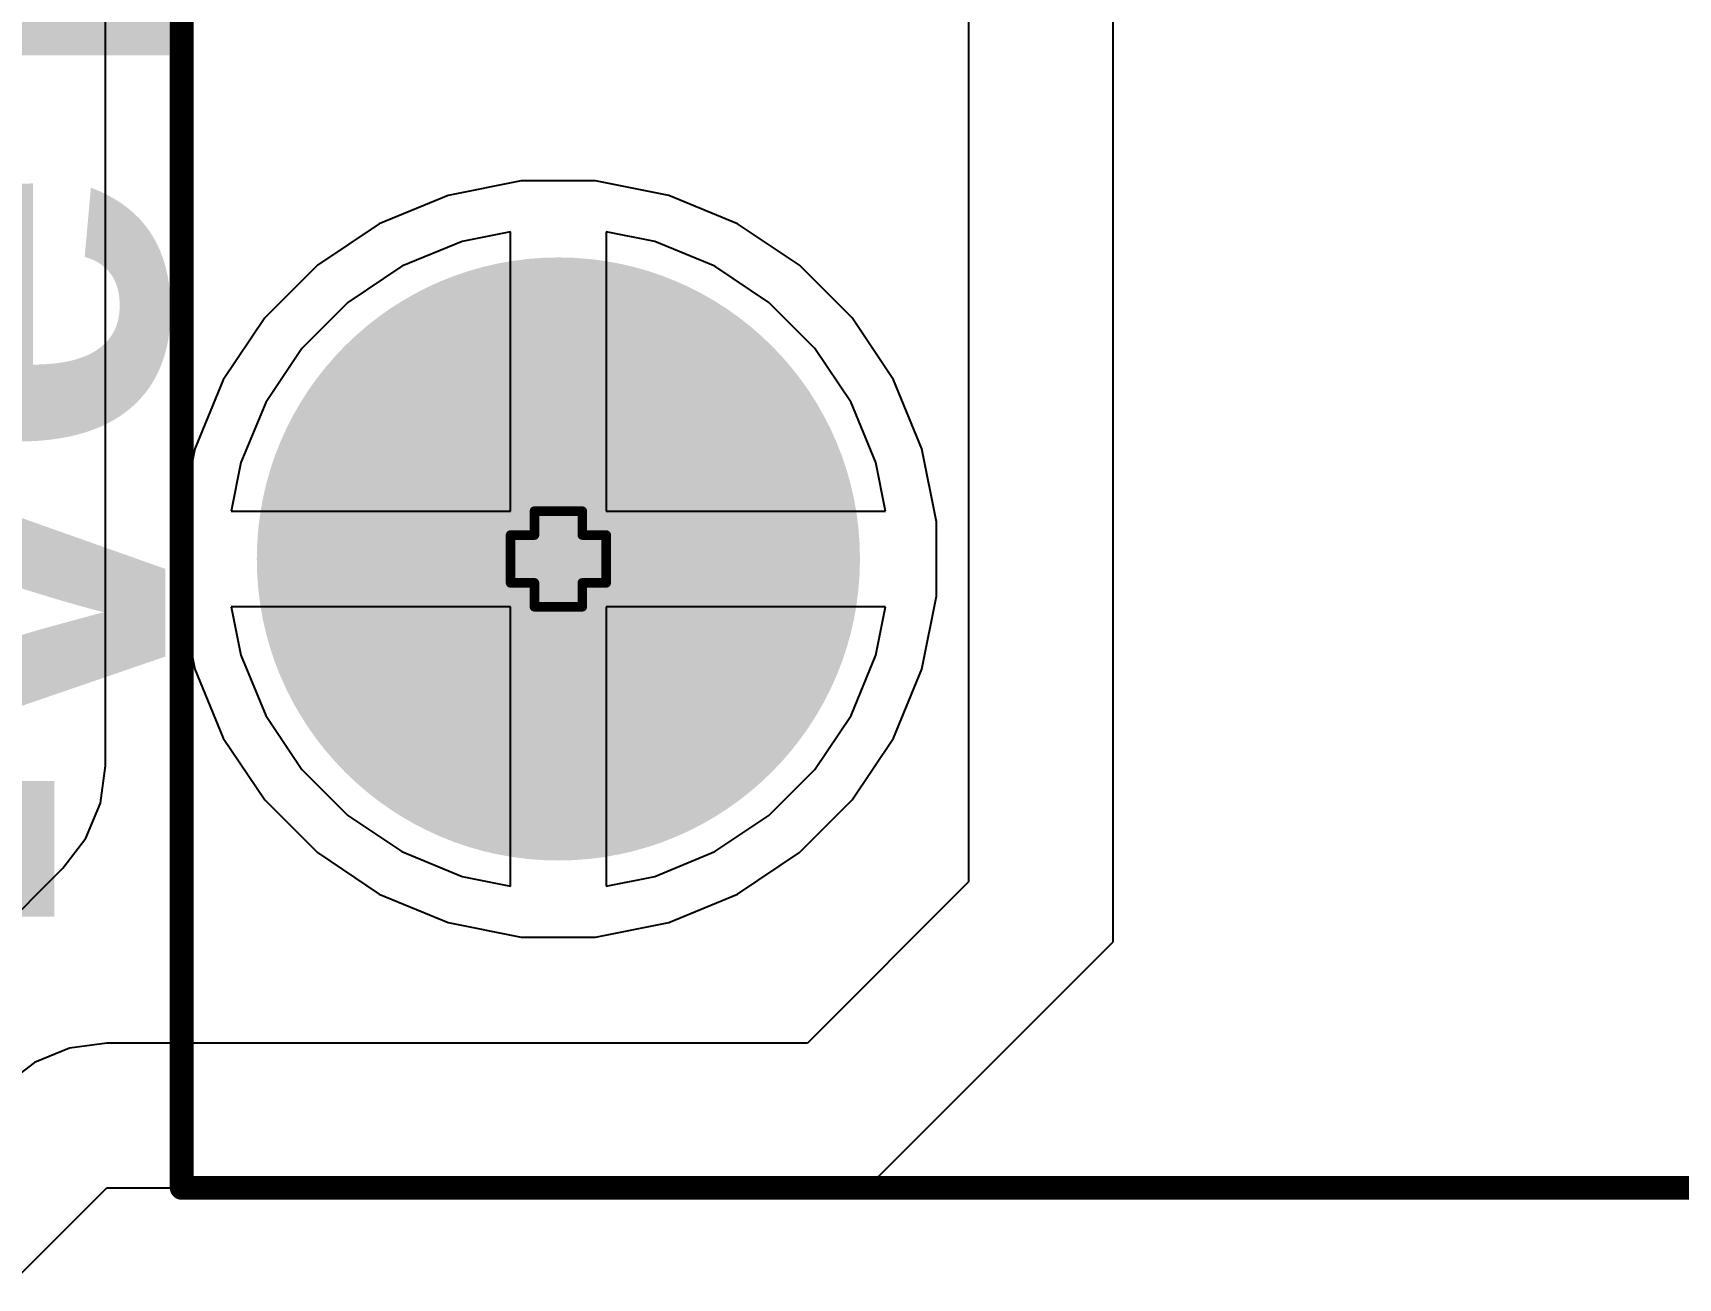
# Model space of a CAD drawing. Header units: inches. Extents: x -3 to 5437, y -3 to 5435.
# Drawn here: x 187.23 to 195.96, y 20.24 to 26.85 of the extents above; entities that cross this region are included whole.
import ezdxf

# ---------------------------------------------------------------- set-up
doc = ezdxf.new("R2010")
doc.units = ezdxf.units.IN
for name, color, linetype in [('Bottom Layer', 5, 'Continuous'), ('Bottom Solder', 6, 'Continuous'), ('Drill Drawing', 1, 'Continuous'), ('GND', 16, 'Continuous'), ('Multi-Layer', 9, 'Continuous'), ('Pad Holes', 156, 'Continuous'), ('PWR', 76, 'Continuous'), ('Top Layer', 1, 'Continuous'), ('Top Overlay', 2, 'Continuous'), ('Top Solder', 216, 'Continuous')]:
    doc.layers.add(name, color=color, linetype=linetype)
doc.styles.add('Arial_Bold', font='', dxfattribs={"height": 0.2})
doc.styles.get('Arial_Bold').set_extended_font_data('Arial', bold=True)

# ---------------------------------------------------------------- blocks, each defined once
blk = doc.blocks.new('TBP01R1_508_03BE_332')
at = {"layer": 'Bottom Layer'}
h = blk.add_hatch(color=5, dxfattribs=at)
edge = h.paths.add_edge_path()
edge.add_arc((7.62, 0), 1.5, 0, 360)
at = {"layer": 'Bottom Solder'}
h = blk.add_hatch(color=6, dxfattribs=at)
edge = h.paths.add_edge_path()
edge.add_arc((7.62, 0), 1.6016, 0, 360)
at = {"layer": 'GND'}
h = blk.add_hatch(color=16, dxfattribs=at)
edge = h.paths.add_edge_path()
edge.add_arc((7.62, 0), 1.5, 0, 360)
at = {"layer": 'Multi-Layer'}
h = blk.add_hatch(color=9, dxfattribs=at)
edge = h.paths.add_edge_path()
edge.add_arc((7.62, 0), 1.5, 0, 360)
at = {"layer": 'Pad Holes'}
h = blk.add_hatch(color=7, dxfattribs=at)
edge = h.paths.add_edge_path()
edge.add_arc((7.62, 0), 0.85, 0, 360)
at = {"layer": 'PWR'}
h = blk.add_hatch(color=76, dxfattribs=at)
edge = h.paths.add_edge_path()
edge.add_arc((7.62, 0), 1.5, 0, 360)
at = {"layer": 'Top Layer'}
h = blk.add_hatch(color=1, dxfattribs=at)
edge = h.paths.add_edge_path()
edge.add_arc((7.62, 0), 1.5, 0, 360)
at = {"layer": 'Top Solder'}
h = blk.add_hatch(color=216, dxfattribs=at)
edge = h.paths.add_edge_path()
edge.add_arc((7.62, 0), 1.6016, 0, 360)
at = {"layer": 'Top Overlay'}
for points in [[(10.96, -2, 0.127, 0.127, 0), (10.96, 10, 0.127, 0.127, 0)], [(10.96, -2, 0.127, 0.127, 0), (-5.88, -2, 0.127, 0.127, 0)]]:
    blk.add_lwpolyline(points, format="xyseb", dxfattribs=at)
blk.add_lwpolyline([(10.9283, -2, 0.0635, 0.0635, 1), (10.9918, -2, 0.0635, 0.0635, 1)], format="xyseb", close=True, dxfattribs=at)
blk.add_lwpolyline([(10.9283, -2, 0.0635, 0.0635, 1), (10.9918, -2, 0.0635, 0.0635, 1)], format="xyseb", close=True, dxfattribs=at)

msp = doc.modelspace()

# ---------------------------------------------------------------- linework, layer by layer
at = {"layer": 'Bottom Layer'}
for p, q in [((192.9638, 22.0218), (192.9638, 82.9564)), ((192.1952, 82.5397), (192.1952, 22.3402)), ((189.7628, 25.7932), (189.5052, 25.742)), ((189.7628, 24.3094), (189.7628, 25.7932)), ((190.5285, 25.742), (190.2708, 25.7932)), ((190.2708, 25.7932), (190.2708, 24.3094)), ((189.5052, 25.742), (189.186, 25.6098)), ((190.8477, 25.6098), (190.5285, 25.742)), ((189.186, 25.6098), (188.8987, 25.4178)), ((191.135, 25.4178), (190.8477, 25.6098)), ((188.8987, 25.4178), (188.6544, 25.1735)), ((191.3793, 25.1735), (191.135, 25.4178)), ((188.6544, 25.1735), (188.4625, 24.8862)), ((191.5712, 24.8862), (191.3793, 25.1735)), ((188.4625, 24.8862), (188.3303, 24.567)), ((191.7034, 24.567), (191.5712, 24.8862)), ((188.3303, 24.567), (188.279, 24.3094)), ((191.7547, 24.3094), (191.7034, 24.567)), ((188.279, 24.3094), (189.7628, 24.3094)), ((190.2708, 24.3094), (191.7547, 24.3094)), ((189.7628, 23.8014), (188.279, 23.8014)), ((188.279, 23.8014), (188.3303, 23.5438)), ((189.7628, 22.3176), (189.7628, 23.8014)), ((191.7547, 23.8014), (190.2708, 23.8014)), ((190.2708, 23.8014), (190.2708, 22.3176)), ((191.7034, 23.5438), (191.7547, 23.8014)), ((188.3303, 23.5438), (188.4625, 23.2246)), ((191.5712, 23.2246), (191.7034, 23.5438)), ((188.4625, 23.2246), (188.6544, 22.9373)), ((191.3793, 22.9373), (191.5712, 23.2246)), ((188.6544, 22.9373), (188.8987, 22.693)), ((191.135, 22.693), (191.3793, 22.9373)), ((188.8987, 22.693), (189.186, 22.501)), ((190.8477, 22.501), (191.135, 22.693)), ((189.186, 22.501), (189.5052, 22.3688)), ((190.5285, 22.3688), (190.8477, 22.501)), ((189.5052, 22.3688), (189.7628, 22.3176)), ((190.2708, 22.3176), (190.5285, 22.3688)), ((192.1952, 22.3402), (191.339, 21.484)), ((191.6574, 20.7154), (192.9638, 22.0218)), ((187.4199, 21.4578), (187.2345, 21.381)), ((187.6188, 21.484), (187.4199, 21.4578)), ((191.339, 21.484), (187.6188, 21.484)), ((187.2345, 21.381), (187.0753, 21.2589)), ((186.5376, 19.6342), (187.6188, 20.7154)), ((187.6188, 20.7154), (191.6574, 20.7154))]:
    msp.add_line(p, q, dxfattribs=at)
at = {"layer": 'Drill Drawing'}
for points in [[(189.8899, 24.1824, 0.0508, 0.0508, 0), (189.8899, 24.3094, 0.0508, 0.0508, 0)], [(189.8899, 24.3094, 0.0508, 0.0508, 0), (190.1439, 24.3094, 0.0508, 0.0508, 0)], [(190.1439, 24.1824, 0.0508, 0.0508, 0), (190.1439, 24.3094, 0.0508, 0.0508, 0)], [(189.7629, 23.9284, 0.0508, 0.0508, 0), (189.7629, 24.1824, 0.0508, 0.0508, 0)], [(189.7629, 24.1824, 0.0508, 0.0508, 0), (189.8899, 24.1824, 0.0508, 0.0508, 0)], [(190.1439, 24.1824, 0.0508, 0.0508, 0), (190.2709, 24.1824, 0.0508, 0.0508, 0)], [(190.2709, 23.9284, 0.0508, 0.0508, 0), (190.2709, 24.1824, 0.0508, 0.0508, 0)], [(189.7629, 23.9284, 0.0508, 0.0508, 0), (189.8899, 23.9284, 0.0508, 0.0508, 0)], [(189.8899, 23.8014, 0.0508, 0.0508, 0), (189.8899, 23.9284, 0.0508, 0.0508, 0)], [(190.1439, 23.9284, 0.0508, 0.0508, 0), (190.2709, 23.9284, 0.0508, 0.0508, 0)], [(190.1439, 23.8014, 0.0508, 0.0508, 0), (190.1439, 23.9284, 0.0508, 0.0508, 0)], [(189.8899, 23.8014, 0.0508, 0.0508, 0), (190.1439, 23.8014, 0.0508, 0.0508, 0)]]:
    msp.add_lwpolyline(points, format="xyseb", dxfattribs=at)
for points in [[(189.8772, 24.3094, 0.0254, 0.0254, 1), (189.9026, 24.3094, 0.0254, 0.0254, 1)], [(189.8772, 24.3094, 0.0254, 0.0254, 1), (189.9026, 24.3094, 0.0254, 0.0254, 1)], [(190.1312, 24.3094, 0.0254, 0.0254, 1), (190.1566, 24.3094, 0.0254, 0.0254, 1)], [(190.1312, 24.3094, 0.0254, 0.0254, 1), (190.1566, 24.3094, 0.0254, 0.0254, 1)], [(189.7502, 24.1824, 0.0254, 0.0254, 1), (189.7756, 24.1824, 0.0254, 0.0254, 1)], [(189.7502, 24.1824, 0.0254, 0.0254, 1), (189.7756, 24.1824, 0.0254, 0.0254, 1)], [(189.8772, 24.1824, 0.0254, 0.0254, 1), (189.9026, 24.1824, 0.0254, 0.0254, 1)], [(189.8772, 24.1824, 0.0254, 0.0254, 1), (189.9026, 24.1824, 0.0254, 0.0254, 1)], [(190.1312, 24.1824, 0.0254, 0.0254, 1), (190.1566, 24.1824, 0.0254, 0.0254, 1)], [(190.1312, 24.1824, 0.0254, 0.0254, 1), (190.1566, 24.1824, 0.0254, 0.0254, 1)], [(190.2582, 24.1824, 0.0254, 0.0254, 1), (190.2836, 24.1824, 0.0254, 0.0254, 1)], [(190.2582, 24.1824, 0.0254, 0.0254, 1), (190.2836, 24.1824, 0.0254, 0.0254, 1)], [(189.7502, 23.9284, 0.0254, 0.0254, 1), (189.7756, 23.9284, 0.0254, 0.0254, 1)], [(189.7502, 23.9284, 0.0254, 0.0254, 1), (189.7756, 23.9284, 0.0254, 0.0254, 1)], [(189.8772, 23.9284, 0.0254, 0.0254, 1), (189.9026, 23.9284, 0.0254, 0.0254, 1)], [(189.8772, 23.9284, 0.0254, 0.0254, 1), (189.9026, 23.9284, 0.0254, 0.0254, 1)], [(190.1312, 23.9284, 0.0254, 0.0254, 1), (190.1566, 23.9284, 0.0254, 0.0254, 1)], [(190.1312, 23.9284, 0.0254, 0.0254, 1), (190.1566, 23.9284, 0.0254, 0.0254, 1)], [(190.2582, 23.9284, 0.0254, 0.0254, 1), (190.2836, 23.9284, 0.0254, 0.0254, 1)], [(190.2582, 23.9284, 0.0254, 0.0254, 1), (190.2836, 23.9284, 0.0254, 0.0254, 1)], [(189.8772, 23.8014, 0.0254, 0.0254, 1), (189.9026, 23.8014, 0.0254, 0.0254, 1)], [(189.8772, 23.8014, 0.0254, 0.0254, 1), (189.9026, 23.8014, 0.0254, 0.0254, 1)], [(190.1312, 23.8014, 0.0254, 0.0254, 1), (190.1566, 23.8014, 0.0254, 0.0254, 1)], [(190.1312, 23.8014, 0.0254, 0.0254, 1), (190.1566, 23.8014, 0.0254, 0.0254, 1)]]:
    msp.add_lwpolyline(points, format="xyseb", close=True, dxfattribs=at)
at = {"layer": 'GND'}
for p, q in [((189.7628, 25.7932), (189.5052, 25.742)), ((189.7628, 24.3094), (189.7628, 25.7932)), ((190.5285, 25.742), (190.2708, 25.7932)), ((190.2708, 25.7932), (190.2708, 24.3094)), ((189.5052, 25.742), (189.186, 25.6098)), ((190.8477, 25.6098), (190.5285, 25.742)), ((189.186, 25.6098), (188.8987, 25.4178)), ((191.135, 25.4178), (190.8477, 25.6098)), ((188.8987, 25.4178), (188.6544, 25.1735)), ((191.3793, 25.1735), (191.135, 25.4178)), ((188.6544, 25.1735), (188.4625, 24.8862)), ((191.5712, 24.8862), (191.3793, 25.1735)), ((188.4625, 24.8862), (188.3303, 24.567)), ((191.7034, 24.567), (191.5712, 24.8862)), ((188.3303, 24.567), (188.279, 24.3094)), ((191.7547, 24.3094), (191.7034, 24.567)), ((188.279, 24.3094), (189.7628, 24.3094)), ((190.2708, 24.3094), (191.7547, 24.3094)), ((189.7628, 23.8014), (188.279, 23.8014)), ((188.279, 23.8014), (188.3303, 23.5438)), ((189.7628, 22.3176), (189.7628, 23.8014)), ((191.7547, 23.8014), (190.2708, 23.8014)), ((190.2708, 23.8014), (190.2708, 22.3176)), ((191.7034, 23.5438), (191.7547, 23.8014)), ((188.3303, 23.5438), (188.4625, 23.2246)), ((191.5712, 23.2246), (191.7034, 23.5438)), ((188.4625, 23.2246), (188.6544, 22.9373)), ((191.3793, 22.9373), (191.5712, 23.2246)), ((188.6544, 22.9373), (188.8987, 22.693)), ((191.135, 22.693), (191.3793, 22.9373)), ((188.8987, 22.693), (189.186, 22.501)), ((190.8477, 22.501), (191.135, 22.693)), ((189.186, 22.501), (189.5052, 22.3688)), ((190.5285, 22.3688), (190.8477, 22.501)), ((189.5052, 22.3688), (189.7628, 22.3176)), ((190.2708, 22.3176), (190.5285, 22.3688))]:
    msp.add_line(p, q, dxfattribs=at)
at = {"layer": 'PWR'}
for p, q in [((187.611, 22.9567), (187.611, 29.4386)), ((189.8191, 26.0634), (189.4311, 25.9862)), ((190.2146, 26.0634), (189.8191, 26.0634)), ((190.6026, 25.9862), (190.2146, 26.0634)), ((189.4311, 25.9862), (189.0657, 25.8349)), ((190.968, 25.8349), (190.6026, 25.9862)), ((189.0657, 25.8349), (188.7368, 25.6151)), ((191.2969, 25.6151), (190.968, 25.8349)), ((188.7368, 25.6151), (188.4571, 25.3354)), ((191.5766, 25.3354), (191.2969, 25.6151)), ((188.4571, 25.3354), (188.2374, 25.0065)), ((191.7963, 25.0065), (191.5766, 25.3354)), ((188.2374, 25.0065), (188.086, 24.6411)), ((191.9477, 24.6411), (191.7963, 25.0065)), ((188.086, 24.6411), (188.0089, 24.2532)), ((192.0249, 24.2532), (191.9477, 24.6411)), ((188.0089, 24.2532), (188.0089, 23.8576)), ((192.0249, 23.8576), (192.0249, 24.2532)), ((188.0089, 23.8576), (188.086, 23.4697)), ((191.9477, 23.4697), (192.0249, 23.8576)), ((188.086, 23.4697), (188.2374, 23.1043)), ((191.7963, 23.1043), (191.9477, 23.4697)), ((188.2374, 23.1043), (188.4571, 22.7754)), ((191.5766, 22.7754), (191.7963, 23.1043)), ((187.5848, 22.7578), (187.611, 22.9567)), ((187.508, 22.5724), (187.5848, 22.7578)), ((188.4571, 22.7754), (188.7368, 22.4957)), ((191.2969, 22.4957), (191.5766, 22.7754)), ((187.3859, 22.4132), (187.508, 22.5724)), ((188.7368, 22.4957), (189.0657, 22.2759)), ((190.968, 22.2759), (191.2969, 22.4957)), ((186.3502, 21.3776), (187.3859, 22.4132)), ((189.0657, 22.2759), (189.4311, 22.1246)), ((190.6026, 22.1246), (190.968, 22.2759)), ((189.4311, 22.1246), (189.8191, 22.0474)), ((190.2146, 22.0474), (190.6026, 22.1246)), ((189.8191, 22.0474), (190.2146, 22.0474))]:
    msp.add_line(p, q, dxfattribs=at)
at = {"layer": 'Top Layer'}
for p, q in [((189.7628, 25.7932), (189.5052, 25.742)), ((189.7628, 24.3094), (189.7628, 25.7932)), ((190.5285, 25.742), (190.2708, 25.7932)), ((190.2708, 25.7932), (190.2708, 24.3094)), ((189.5052, 25.742), (189.186, 25.6098)), ((190.8477, 25.6098), (190.5285, 25.742)), ((189.186, 25.6098), (188.8987, 25.4178)), ((191.135, 25.4178), (190.8477, 25.6098)), ((188.8987, 25.4178), (188.6544, 25.1735)), ((191.3793, 25.1735), (191.135, 25.4178)), ((188.6544, 25.1735), (188.4625, 24.8862)), ((191.5712, 24.8862), (191.3793, 25.1735)), ((188.4625, 24.8862), (188.3303, 24.567)), ((191.7034, 24.567), (191.5712, 24.8862)), ((188.3303, 24.567), (188.279, 24.3094)), ((191.7547, 24.3094), (191.7034, 24.567)), ((188.279, 24.3094), (189.7628, 24.3094)), ((190.2708, 24.3094), (191.7547, 24.3094)), ((189.7628, 23.8014), (188.279, 23.8014)), ((188.279, 23.8014), (188.3303, 23.5438)), ((189.7628, 22.3176), (189.7628, 23.8014)), ((191.7547, 23.8014), (190.2708, 23.8014)), ((190.2708, 23.8014), (190.2708, 22.3176)), ((191.7034, 23.5438), (191.7547, 23.8014)), ((188.3303, 23.5438), (188.4625, 23.2246)), ((191.5712, 23.2246), (191.7034, 23.5438)), ((188.4625, 23.2246), (188.6544, 22.9373)), ((191.3793, 22.9373), (191.5712, 23.2246)), ((188.6544, 22.9373), (188.8987, 22.693)), ((191.135, 22.693), (191.3793, 22.9373)), ((188.8987, 22.693), (189.186, 22.501)), ((190.8477, 22.501), (191.135, 22.693)), ((189.186, 22.501), (189.5052, 22.3688)), ((190.5285, 22.3688), (190.8477, 22.501)), ((189.5052, 22.3688), (189.7628, 22.3176)), ((190.2708, 22.3176), (190.5285, 22.3688))]:
    msp.add_line(p, q, dxfattribs=at)

# ---------------------------------------------------------------- block references
at = {"rotation": 270}
msp.add_blockref('TBP01R1_508_03BE_332', (190.0169, 31.6754), dxfattribs=at)

# ---------------------------------------------------------------- texts
at = {"layer": 'Top Overlay', "style": 'Arial_Bold'}
for s, p in [('DATA', (187.9502, 26.5402)), ('-ve', (187.9295, 22.0444))]:
    msp.add_text(s, height=2.032, rotation=90, dxfattribs=at).set_placement(p)

doc.saveas('drawing.dxf')
